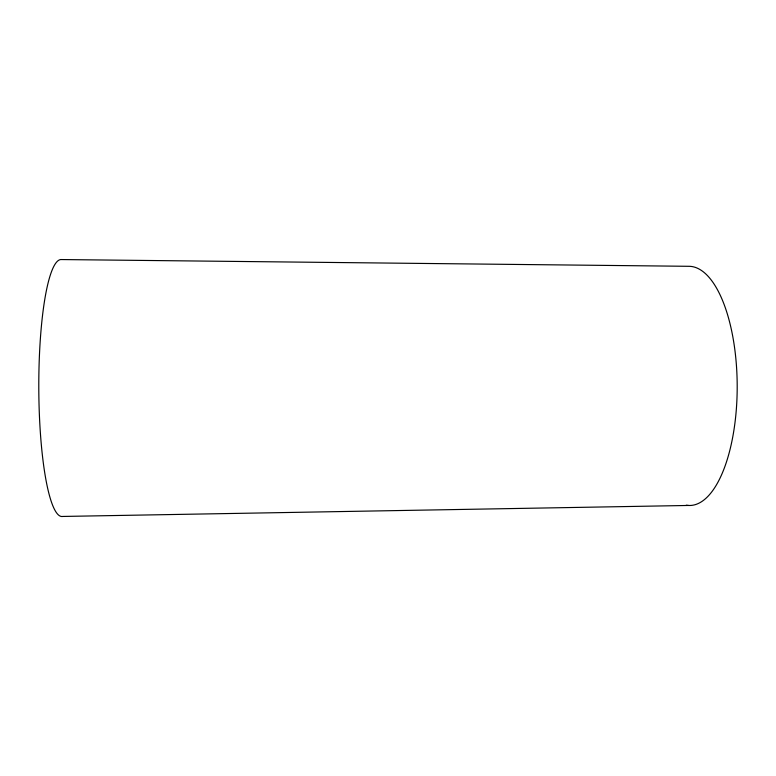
<?xml version="1.0" encoding="UTF-8"?>
<svg xmlns="http://www.w3.org/2000/svg" width="776" height="776" viewBox="0 0 776 776"><rect width="100%" height="100%" fill="white"/><g stroke="black" fill="none" stroke-linecap="round" stroke-linejoin="round"><path stroke-width="1.16" d="M688.506 505.457L62.711 516.447A128.486 22.756 89.8 0 1 38.8 389.484A128.486 22.756 89.8 0 1 61.352 259.553L688.719 266.304A119.591 47.967 89.8 0 1 737.181 389.775A119.591 47.967 89.8 0 1 686.294 505.205"/></g></svg>
